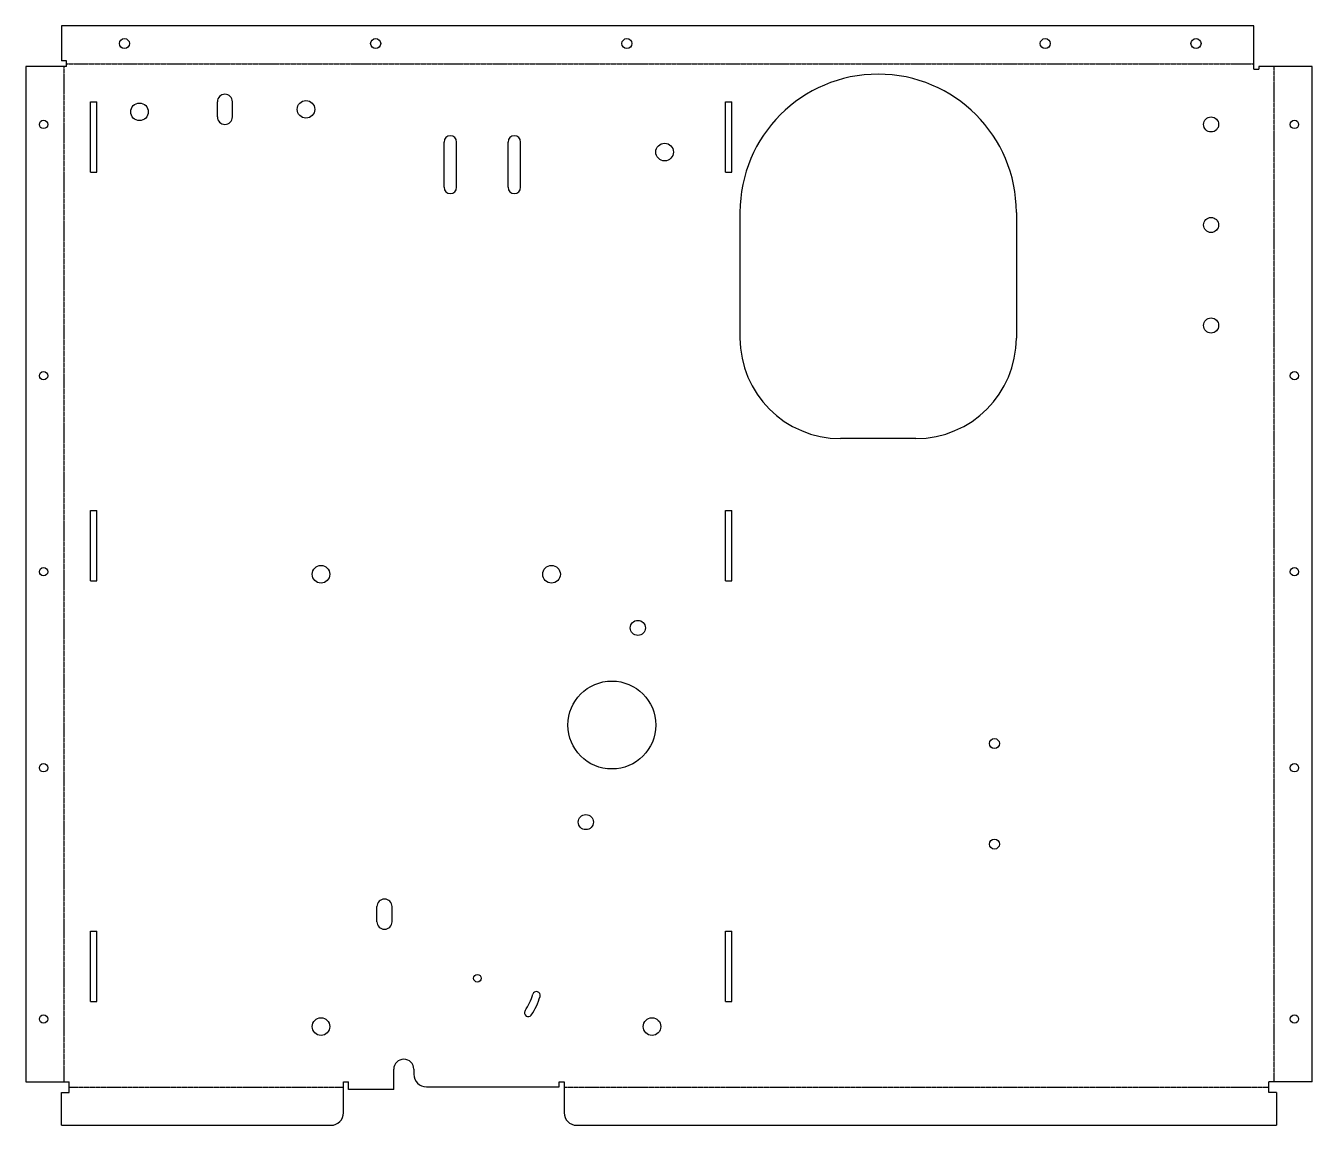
# Model space of a CAD drawing. Extents: x -14 to 499, y -426 to 11.
import ezdxf

# ---------------------------------------------------------------- set-up
doc = ezdxf.new("R2010")
doc.units = 0
doc.header["$MEASUREMENT"] = 0
doc.linetypes.add('CENTER', pattern=[0.72, 0.45, -0.09, 0.09, -0.09])
doc.layers.add('SHEETMETAL_BEND_LINES_UP', color=7, linetype='CENTER')
doc.layers.add('VISIBLE', color=7, linetype='CONTINUOUS')

msp = doc.modelspace()

# ---------------------------------------------------------------- linework, layer by layer
at = {"layer": 'SHEETMETAL_BEND_LINES_UP'}
for p, q in [((1.62, -5), (1.62, -409)), ((2.76, -3.86), (475.26, -3.86)), ((483.39, -409), (483.39, -5)), ((3.76, -411.14), (112.96, -411.14)), ((200.76, -411.14), (481.26, -411.14))]:
    msp.add_line(p, q, dxfattribs=at)
at = {"layer": 'VISIBLE'}
for p, q in [((475.26, 11.28), (0.76, 11.28)), ((0.76, 11.28), (0.76, -2.72)), ((475.26, -6), (475.26, 11.28)), ((2.76, -5), (-13.52, -5)), ((-13.52, -5), (-13.52, -409)), ((2.76, -2.72), (0.76, -2.72)), ((2.76, -5), (2.76, -2.72)), ((498.53, -5), (477.26, -5)), ((477.26, -5), (477.26, -6)), ((498.53, -409), (498.53, -5)), ((475.26, -6), (477.26, -6)), ((12.21, -47), (12.21, -19)), ((12.21, -19), (14.81, -19)), ((14.81, -47), (14.81, -19)), ((62.76, -25), (62.76, -19)), ((68.76, -25), (68.76, -19)), ((264.96, -19), (267.56, -19)), ((264.96, -47), (264.96, -19)), ((267.56, -47), (267.56, -19)), ((152.96, -53), (152.96, -35)), ((157.96, -53), (157.96, -35)), ((178.46, -53), (178.46, -35)), ((183.46, -53), (183.46, -35)), ((12.21, -47), (14.81, -47)), ((264.96, -47), (267.56, -47)), ((270.76, -63), (270.76, -113)), ((380.76, -63), (380.76, -113)), ((340.76, -153), (310.76, -153)), ((12.21, -209.61), (12.21, -181.61)), ((12.21, -181.61), (14.81, -181.61)), ((14.81, -209.61), (14.81, -181.61)), ((264.96, -181.61), (267.56, -181.61)), ((264.96, -209.61), (264.96, -181.61)), ((267.56, -209.61), (267.56, -181.61)), ((12.21, -209.61), (14.81, -209.61)), ((264.96, -209.61), (267.56, -209.61)), ((126.27, -345.27), (126.27, -339.27)), ((132.27, -345.27), (132.27, -339.27)), ((12.21, -377), (12.21, -349)), ((12.21, -349), (14.81, -349)), ((14.81, -377), (14.81, -349)), ((264.96, -377), (264.96, -349)), ((264.96, -349), (267.56, -349)), ((267.56, -377), (267.56, -349)), ((12.21, -377), (14.81, -377)), ((264.96, -377), (267.56, -377)), ((132.96, -412), (132.96, -404)), ((140.96, -404), (140.96, -406)), ((-13.52, -409), (3.76, -409)), ((3.76, -413.28), (3.76, -409)), ((112.96, -421.28), (112.96, -409)), ((112.96, -409), (114.96, -409)), ((114.96, -412), (114.96, -409)), ((198.76, -411), (198.76, -409)), ((198.76, -409), (200.76, -409)), ((200.76, -409), (200.76, -421.28)), ((481.26, -413.28), (481.26, -409)), ((498.53, -409), (481.26, -409)), ((0.76, -413.28), (3.76, -413.28)), ((0.76, -426.28), (0.76, -413.28)), ((132.96, -412), (114.96, -412)), ((145.96, -411), (198.76, -411)), ((484.26, -413.28), (481.26, -413.28)), ((484.26, -413.28), (484.26, -426.28)), ((0.76, -426.28), (107.96, -426.28)), ((205.76, -426.28), (484.26, -426.28))]:
    msp.add_line(p, q, dxfattribs=at)
for centre, radius in [((25.76, 4.18), 2), ((125.76, 4.18), 2), ((225.76, 4.18), 2), ((392.26, 4.18), 2), ((452.26, 4.18), 2), ((31.76, -23), 3.5), ((98.01, -22), 3.5), ((458.26, -28), 3), ((-6.42, -28), 1.65), ((491.43, -28), 1.65), ((240.76, -39), 3.5), ((458.26, -68), 3), ((458.26, -108), 3), ((-6.42, -128), 1.65), ((491.43, -128), 1.65), ((-6.42, -206), 1.65), ((104.01, -207), 3.5), ((195.76, -207), 3.5), ((491.43, -206), 1.65), ((230.11, -228.36), 3), ((219.76, -267), 17.5), ((372.01, -274.39), 2), ((-6.42, -284), 1.65), ((491.43, -284), 1.65), ((209.4, -305.64), 3), ((372.01, -314.39), 2), ((166.25, -367.77), 1.5), ((-6.42, -384), 1.65), ((104.01, -387), 3.5), ((235.76, -387), 3.5), ((491.43, -384), 1.65)]:
    msp.add_circle(centre, radius, dxfattribs=at)
for centre, radius, start, end in [((325.76, -63), 55, 0, 180), ((65.76, -19), 3, 0, 180), ((65.76, -25), 3, 180, 0), ((155.46, -35), 2.5, 0, 180), ((180.96, -35), 2.5, 0, 180), ((155.46, -53), 2.5, 180, 0), ((180.96, -53), 2.5, 180, 0), ((310.76, -113), 40, 180, 270), ((340.76, -113), 40, 270, 0), ((129.27, -339.27), 3, 0, 180), ((129.27, -345.27), 3, 180, 0), ((189.76, -374.58), 1.5, 343.852, 163.852), ((166.25, -367.77), 22.97, 325.675, 343.852), ((166.25, -367.77), 25.97, 325.675, 343.852), ((186.46, -381.57), 1.5, 145.675, 325.675), ((136.96, -404), 4, 0, 180), ((145.96, -406), 5, 180, 270), ((107.96, -421.28), 5, 270, 0), ((205.76, -421.28), 5, 180, 270)]:
    msp.add_arc(centre, radius, start, end, dxfattribs=at)

doc.saveas('drawing.dxf')
